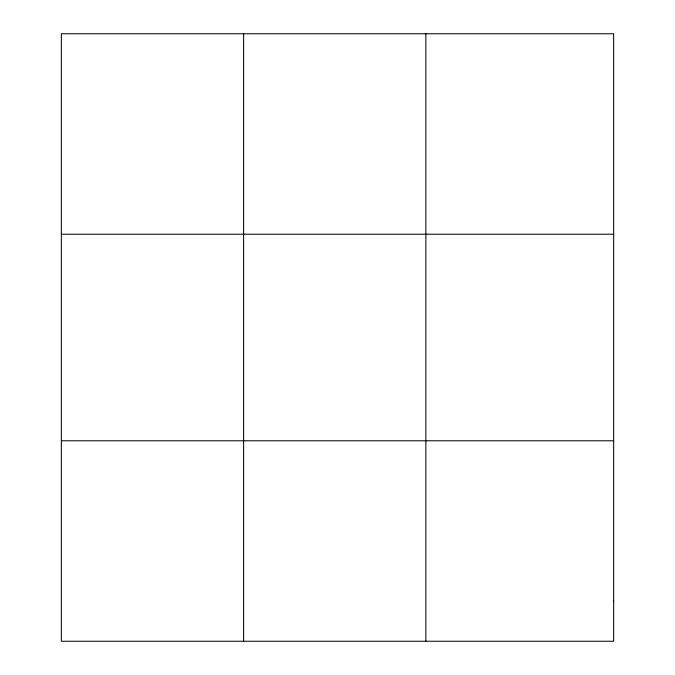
<?xml version="1.0" encoding="UTF-8"?>
<svg xmlns="http://www.w3.org/2000/svg" width="675" height="675" viewBox="0 0 675 675"><rect width="100%" height="100%" fill="white"/><g stroke="black" fill="none" stroke-linecap="round" stroke-linejoin="round"><path stroke-width="1.01" d="M243.608 641.25L243.608 33.75M425.866 641.25L425.866 33.75M61.349 234.225L613.651 234.225M61.349 440.775L613.651 440.775M613.651 601.155L613.651 641.25L61.349 641.25L61.349 33.75L613.651 33.75L613.651 601.155"/></g></svg>
